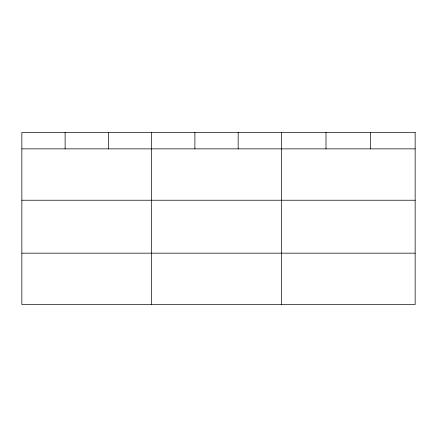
<?xml version="1.0" encoding="UTF-8"?>
<svg xmlns="http://www.w3.org/2000/svg" width="437" height="437" viewBox="0 0 437 437"><rect width="100%" height="100%" fill="white"/><g stroke="black" fill="none" stroke-linecap="round" stroke-linejoin="round"><path stroke-width="0.66" d="M21.85 148.864L415.15 148.864M21.85 200.233L415.15 200.233M21.85 253.165L415.15 253.165M370.576 132.466L370.576 148.864M326.002 132.466L326.002 148.864M281.428 132.466L281.428 304.534M238.165 132.466L238.165 148.864M194.902 132.466L194.902 148.864M151.639 132.466L151.639 304.534M108.376 132.466L108.376 148.864M65.113 132.466L65.113 148.864M415.15 132.466L21.85 132.466L21.85 304.534L415.15 304.534L415.15 132.466"/></g></svg>
